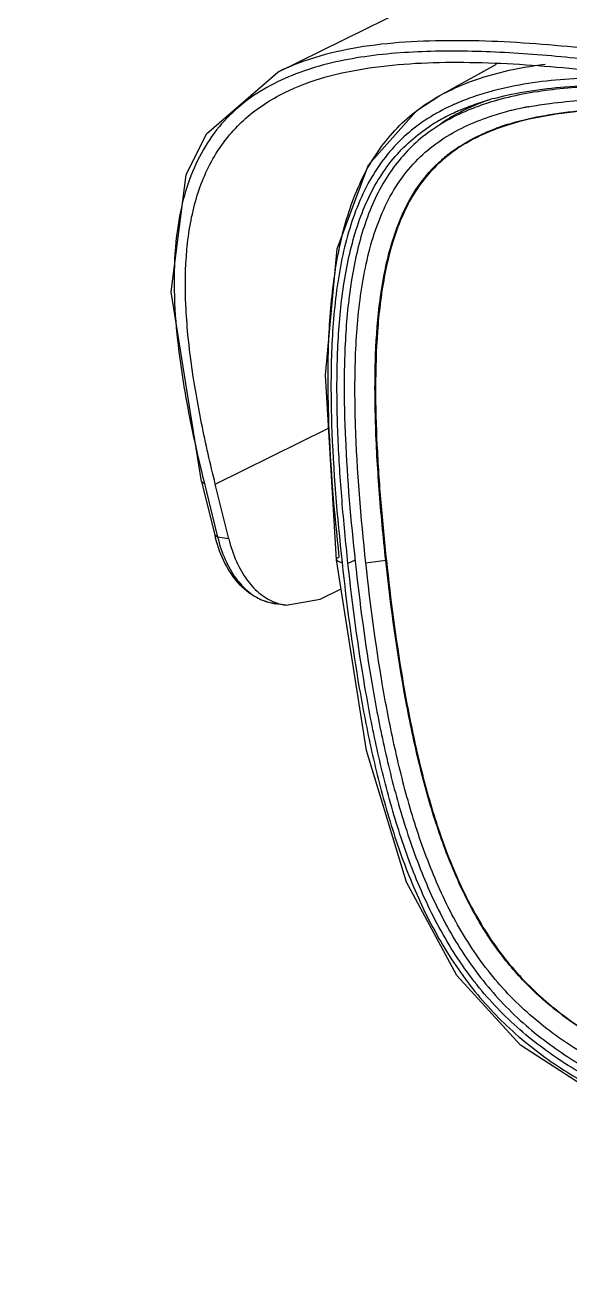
# Model space of a CAD drawing. Header units: metres. Extents: x 420822 to 421453, y 1458172 to 1458620.
# Drawn here: x 420943.519 to 420943.784, y 1458432.615 to 1458433.225 of the extents above; entities that cross this region are included whole.
import ezdxf

# ---------------------------------------------------------------- set-up
doc = ezdxf.new("R2010")
doc.units = ezdxf.units.M
doc.header["$MEASUREMENT"] = 0
for name, color, linetype in [('ASSEM_MEMBER_1', 7, 'CONTINUOUS'), ('BUILDING', 230, 'CONTINUOUS'), ('Standard', 7, 'CONTINUOUS')]:
    doc.layers.add(name, color=color, linetype=linetype)

# ---------------------------------------------------------------- blocks, each defined once
blk = doc.blocks.new('CCTV')
at = {"layer": 'ASSEM_MEMBER_1', "color": 7, "linetype": 'Continuous'}
for p, q in [((-5.5435, 14.9279), (-2.9342, 16.2121)), ((-5.2279, 14.882), (-5.1174, 14.9433)), ((-5.228, 14.882), (-5.2279, 14.882)), ((-5.1612, 14.8626), (-5.1448, 14.8697)), ((-5.1975, 14.7778), (-5.197, 14.7781)), ((-5.1975, 14.7777), (-5.197, 14.7781)), ((-5.6652, 14.1257), (-5.4445, 14.2343)), ((-5.6921, 14.131), (-5.6865, 14.1271)), ((-5.6921, 14.131), (-5.6663, 14.0263)), ((-5.6877, 14.1319), (-5.6607, 14.0224)), ((-5.6874, 14.1319), (-5.6865, 14.1271)), ((-5.6389, 14.0193), (-5.6652, 14.1257)), ((-5.6607, 14.0224), (-5.6663, 14.0263)), ((-5.6389, 14.0193), (-5.6607, 14.0224)), ((-5.3931, 13.9777), (-5.4068, 13.9713)), ((-5.3324, 13.9775), (-5.3332, 13.9771)), ((-5.3332, 13.9771), (-5.372, 13.9718)), ((-5.461, 13.9018), (-5.4202, 13.9219)), ((-5.5272, 13.8897), (-5.5486, 13.8927)), ((-5.5272, 13.8898), (-5.461, 13.9018))]:
    blk.add_line(p, q, dxfattribs=at)
for points in [[(-5.6921, 14.131), (-5.7509, 14.4997), (-5.7216, 14.7281), (-5.6825, 14.8075), (-5.5434, 14.9279)], [(-5.4291, 13.9783), (-5.4508, 14.338), (-5.4277, 14.5837), (-5.3669, 14.747), (-5.2726, 14.8531), (-5.2279, 14.882)], [(-4.266, 12.7535), (-4.6484, 12.8287), (-4.8963, 12.9202), (-5.0711, 13.0335), (-5.1947, 13.1689), (-5.2928, 13.3508), (-5.3707, 13.6073), (-5.4291, 13.9783)]]:
    blk.add_lwpolyline(points, dxfattribs=at)
for centre, radius, start, end in [((-4.9919, 14.3846), 0.5237, 105.6737, 109.6493), ((-4.9785, 14.3385), 0.5716, 105.1473, 105.7205), ((-4.9756, 14.328), 0.5825, 104.8531, 105.1482), ((-5.0139, 14.4463), 0.4581, 109.6552, 113.9376), ((-5.0036, 14.4953), 0.3997, 113.2207, 118.0741), ((-5.0092, 14.4619), 0.4244, 110.7463, 115.352), ((-4.9778, 14.5475), 0.3655, 119.6136, 120.1851), ((-4.9832, 14.4479), 0.4513, 109.5568, 113.2311), ((-4.9859, 14.4002), 0.4904, 106.7403, 110.7404), ((-4.9763, 14.3348), 0.5611, 105.1749, 105.74), ((-4.9722, 14.3565), 0.5362, 106.195, 106.7905), ((-4.9684, 14.3431), 0.5501, 105.5639, 106.1948), ((-4.9386, 14.2337), 0.6373, 101.31, 103.0989), ((-4.9292, 14.1873), 0.6846, 100.57, 101.3214), ((-5.0521, 14.5248), 0.356, 120.0376, 123.0931), ((-5.0449, 14.5124), 0.3702, 118.8433, 120.0486), ((-5.0229, 14.5313), 0.3589, 118.064, 124.5161), ((-5.0287, 14.503), 0.3789, 115.3437, 121.3593), ((-5.0326, 14.4896), 0.3961, 113.9554, 118.7983), ((-4.9781, 14.3818), 0.4839, 107.9576, 108.3769), ((-4.9639, 14.3364), 0.5315, 103.964, 107.8993), ((-4.9481, 14.275), 0.5949, 103.11, 104.0184), ((-5.0461, 14.532), 0.3452, 121.4051, 124.564), ((-4.9806, 14.4471), 0.3946, 110.4816, 116.1081), ((-4.9614, 14.397), 0.4497, 107.4052, 110.5303), ((-4.9598, 14.3925), 0.453, 107.4277, 110.5273), ((-5.019, 14.5194), 0.314, 122.8736, 124.5485), ((-5.0022, 14.511), 0.3291, 117.6393, 124.5369), ((-5.0291, 14.5336), 0.2966, 125.6457, 131.196), ((-5.0228, 14.525), 0.3072, 124.6493, 125.6596), ((-5.0225, 14.5246), 0.3064, 124.614, 125.627), ((-5.0189, 14.5193), 0.3128, 122.8836, 124.6112), ((-5.206, 14.5477), 0.538, 168.3604, 172.1652), ((-5.3779, 14.0974), 0.297, 193.8418, 195.0355), ((-5.5348, 13.9908), 0.099, 249.3328, 261.9926), ((-5.5136, 13.9873), 0.0985, 250.6865, 262.0185)]:
    blk.add_arc(centre, radius, start, end, dxfattribs=at)
for points, knots in [([(-4.7912, 14.955), (-4.858, 14.9644), (-4.99, 14.9804), (-5.1547, 14.9905), (-5.283, 14.9879), (-5.4032, 14.9765), (-5.4912, 14.9536), (-5.5434, 14.9279)], [0, 0, 0, 0, 0.265636, 0.524008, 0.649155, 0.770787, 1, 1, 1, 1]), ([(-4.7976, 14.9346), (-4.8472, 14.9415), (-4.9455, 14.9539), (-5.0919, 14.9666), (-5.2348, 14.9704), (-5.372, 14.9616), (-5.4805, 14.9374), (-5.5582, 14.9033), (-5.61, 14.8701), (-5.6545, 14.828), (-5.7031, 14.7596), (-5.7243, 14.6983), (-5.733, 14.6562)], [0, 0, 0, 0, 0.138544, 0.274587, 0.407015, 0.534363, 0.654796, 0.712423, 0.768696, 0.82448, 0.880975, 1, 1, 1, 1]), ([(-5.53, 14.888), (-5.4788, 14.9132), (-5.3923, 14.9352), (-5.2743, 14.9461), (-5.1483, 14.9483), (-4.9866, 14.9382), (-4.857, 14.9224), (-4.7914, 14.9132)], [0, 0, 0, 0, 0.229031, 0.350684, 0.475938, 0.734356, 1, 1, 1, 1]), ([(-5.2279, 14.882), (-5.2122, 14.8907), (-5.1473, 14.9211), (-5.0764, 14.9365), (-5.0231, 14.9433)], [0, 0, 0, 0, 0.249577, 1, 1, 1, 1]), ([(-4.8395, 14.9168), (-4.888, 14.918), (-4.9838, 14.9168), (-5.0793, 14.9032), (-5.1249, 14.8911)], [0, 0, 0, 0, 0.506452, 1, 1, 1, 1]), ([(-5.6652, 14.1257), (-5.6749, 14.1649), (-5.6926, 14.2427), (-5.713, 14.3587), (-5.7243, 14.4719), (-5.7234, 14.5802), (-5.7063, 14.681), (-5.6686, 14.77), (-5.6086, 14.8415), (-5.5571, 14.8746), (-5.53, 14.888)], [0, 0, 0, 0, 0.144308, 0.285163, 0.421099, 0.550399, 0.671461, 0.784233, 0.891965, 1, 1, 1, 1]), ([(-5.4238, 13.9841), (-5.4332, 14.0706), (-5.4442, 14.2003), (-5.4467, 14.3725), (-5.4394, 14.4983), (-5.4192, 14.6189), (-5.3861, 14.7126), (-5.3471, 14.7776), (-5.3124, 14.8195), (-5.2725, 14.8546), (-5.2431, 14.8736), (-5.228, 14.882)], [0, 0, 0, 0, 0.26924, 0.40186, 0.53211, 0.658506, 0.778911, 0.836444, 0.892192, 0.946545, 1, 1, 1, 1]), ([(-5.1232, 14.8763), (-5.1006, 14.8825), (-5.0544, 14.892), (-4.9597, 14.9028), (-4.8877, 14.9039), (-4.8396, 14.9027)], [0, 0, 0, 0, 0.245712, 0.494446, 1, 1, 1, 1]), ([(-4.6394, 14.8875), (-4.68, 14.8917), (-4.7609, 14.8985), (-4.8817, 14.9023), (-5.0006, 14.8968), (-5.0785, 14.8835), (-5.116, 14.873)], [0, 0, 0, 0, 0.255569, 0.508041, 0.75648, 1, 1, 1, 1]), ([(-5.1997, 14.8651), (-5.2156, 14.858), (-5.2464, 14.842), (-5.2891, 14.8113), (-5.3269, 14.7735), (-5.3703, 14.713), (-5.4002, 14.6412), (-5.4194, 14.5642), (-5.4332, 14.4813), (-5.4408, 14.3736), (-5.4394, 14.1964), (-5.4281, 14.0625), (-5.4184, 13.9729)], [0, 0, 0, 0, 0.052919, 0.106048, 0.160062, 0.215629, 0.332892, 0.394809, 0.458433, 0.589593, 0.724393, 1, 1, 1, 1]), ([(-5.1935, 14.8516), (-5.1882, 14.854), (-5.167, 14.8629), (-5.1451, 14.8702), (-5.1285, 14.8749)], [0, 0, 0, 0, 0.249434, 1, 1, 1, 1]), ([(-5.0959, 14.8261), (-5.0748, 14.8327), (-5.0299, 14.8435), (-4.9315, 14.8569), (-4.8542, 14.8582), (-4.8011, 14.8568)], [0, 0, 0, 0, 0.222842, 0.46459, 1, 1, 1, 1]), ([(-5.0548, 14.8603), (-5.0412, 14.8628), (-4.9863, 14.8714), (-4.9307, 14.8747), (-4.8889, 14.8754)], [0, 0, 0, 0, 0.247493, 1, 1, 1, 1]), ([(-5.372, 13.9718), (-5.3817, 14.0611), (-5.393, 14.1947), (-5.394, 14.3715), (-5.3858, 14.479), (-5.3707, 14.5616), (-5.3496, 14.6378), (-5.3162, 14.708), (-5.2674, 14.7638), (-5.2121, 14.8079), (-5.1637, 14.8301), (-5.1307, 14.8411)], [0, 0, 0, 0, 0.275428, 0.410317, 0.541685, 0.60539, 0.667289, 0.784062, 0.839368, 0.893336, 1, 1, 1, 1]), ([(-4.9257, 14.8535), (-4.9547, 14.8516), (-5.0119, 14.8457), (-5.0683, 14.8333), (-5.0955, 14.8247)], [0, 0, 0, 0, 0.503918, 1, 1, 1, 1]), ([(-5.4068, 13.9713), (-5.4112, 14.0121), (-5.4191, 14.0936), (-5.427, 14.2155), (-5.4294, 14.3359), (-5.4242, 14.4538), (-5.4106, 14.5492), (-5.3916, 14.6214), (-5.373, 14.6718), (-5.3491, 14.7182), (-5.3199, 14.7594), (-5.2857, 14.7947), (-5.2598, 14.8143), (-5.2464, 14.823)], [0, 0, 0, 0, 0.135926, 0.270674, 0.403701, 0.534116, 0.66042, 0.721452, 0.780691, 0.837955, 0.893319, 0.947148, 1, 1, 1, 1]), ([(-5.2419, 14.8162), (-5.2548, 14.8073), (-5.2798, 14.7873), (-5.3125, 14.7516), (-5.3403, 14.7102), (-5.3707, 14.6476), (-5.3958, 14.56), (-5.4108, 14.4486), (-5.4154, 14.3327), (-5.4119, 14.1741), (-5.4015, 14.0546), (-5.3928, 13.9747)], [0, 0, 0, 0, 0.052877, 0.106833, 0.162384, 0.219886, 0.340326, 0.466709, 0.597032, 0.729871, 1, 1, 1, 1]), ([(-5.155, 14.8026), (-5.1521, 14.804), (-5.1403, 14.8096), (-5.1283, 14.8146), (-5.1191, 14.8181)], [0, 0, 0, 0, 0.245507, 1, 1, 1, 1]), ([(-5.1894, 14.7832), (-5.1867, 14.7849), (-5.1755, 14.7919), (-5.1639, 14.7982), (-5.155, 14.8026)], [0, 0, 0, 0, 0.246265, 1, 1, 1, 1]), ([(-5.201, 14.7736), (-5.213, 14.765), (-5.2361, 14.7457), (-5.2661, 14.7112), (-5.2908, 14.6711), (-5.3105, 14.6266), (-5.3256, 14.5787), (-5.3407, 14.5109), (-5.351, 14.4221), (-5.3542, 14.3131), (-5.3511, 14.2019), (-5.3435, 14.0896), (-5.3362, 14.0146), (-5.3321, 13.977)], [0, 0, 0, 0, 0.052771, 0.106758, 0.162543, 0.220365, 0.280107, 0.341505, 0.468119, 0.598334, 0.730838, 0.864883, 1, 1, 1, 1]), ([(-5.3332, 13.9771), (-5.3382, 14.0231), (-5.3467, 14.1122), (-5.3541, 14.2415), (-5.3549, 14.3606), (-5.3481, 14.4678), (-5.3325, 14.5615), (-5.3077, 14.641), (-5.2728, 14.7068), (-5.2414, 14.742), (-5.2244, 14.7568)], [0, 0, 0, 0, 0.170668, 0.330679, 0.47803, 0.61054, 0.726809, 0.827901, 0.916808, 1, 1, 1, 1]), ([(-5.739, 14.621), (-5.7433, 14.5902), (-5.7472, 14.5262), (-5.744, 14.4623), (-5.7411, 14.4297)], [0, 0, 0, 0, 0.48763, 1, 1, 1, 1]), ([(-5.7411, 14.4297), (-5.7404, 14.4218), (-5.7372, 14.3898), (-5.7329, 14.3579), (-5.7292, 14.334)], [0, 0, 0, 0, 0.247022, 1, 1, 1, 1]), ([(-5.7292, 14.334), (-5.7266, 14.3172), (-5.715, 14.2495), (-5.7001, 14.1823), (-5.6877, 14.1319)], [0, 0, 0, 0, 0.246057, 1, 1, 1, 1]), ([(-5.5486, 13.8927), (-5.562, 13.8946), (-5.589, 13.904), (-5.6228, 13.9324), (-5.6489, 13.9724), (-5.6602, 14.0036), (-5.6647, 14.0203)], [0, 0, 0, 0, 0.223132, 0.457902, 0.715095, 1, 1, 1, 1]), ([(-5.6607, 14.0224), (-5.657, 14.0075), (-5.6477, 13.9795), (-5.6273, 13.9427), (-5.6014, 13.9146), (-5.5804, 13.9022), (-5.5697, 13.8981)], [0, 0, 0, 0, 0.28938, 0.550659, 0.78518, 1, 1, 1, 1]), ([(-5.639, 14.0194), (-5.6352, 14.0043), (-5.6259, 13.9758), (-5.605, 13.9386), (-5.5786, 13.9103), (-5.557, 13.8982), (-5.5461, 13.8943)], [0, 0, 0, 0, 0.290156, 0.551457, 0.785513, 1, 1, 1, 1]), ([(-5.4291, 13.9783), (-5.4292, 13.9794), (-5.4281, 13.9812), (-5.426, 13.9828), (-5.4246, 13.9837), (-5.4238, 13.9841)], [0, 0, 0, 0, 0.401711, 0.678271, 1, 1, 1, 1]), ([(-5.4184, 13.9729), (-5.4198, 13.9731), (-5.4224, 13.9736), (-5.4262, 13.9748), (-5.4289, 13.9767), (-5.4291, 13.9783)], [0, 0, 0, 0, 0.335772, 0.623963, 1, 1, 1, 1]), ([(-5.4184, 13.9729), (-5.4095, 13.8911), (-5.3933, 13.7681), (-5.3618, 13.6052), (-5.331, 13.4831), (-5.2905, 13.3629), (-5.2371, 13.2476), (-5.1681, 13.1426), (-5.0839, 13.0537), (-4.9893, 12.9834), (-4.8897, 12.9291), (-4.7882, 12.8872), (-4.6532, 12.8434), (-4.4835, 12.8042), (-4.347, 12.7822), (-4.2791, 12.7727)], [0, 0, 0, 0, 0.132681, 0.199766, 0.26743, 0.335631, 0.404014, 0.471646, 0.53729, 0.600293, 0.660889, 0.719652, 0.777125, 0.889551, 1, 1, 1, 1]), ([(-4.2807, 12.7867), (-4.3474, 12.796), (-4.4817, 12.8177), (-4.6487, 12.856), (-4.7818, 12.8987), (-4.8822, 12.9395), (-4.9811, 12.9925), (-5.0755, 13.0617), (-5.1598, 13.1497), (-5.2285, 13.2544), (-5.2812, 13.3691), (-5.321, 13.4883), (-5.3512, 13.6091), (-5.3821, 13.7697), (-5.398, 13.8907), (-5.4068, 13.9713)], [0, 0, 0, 0, 0.109883, 0.221828, 0.279122, 0.337789, 0.398427, 0.461711, 0.527911, 0.596169, 0.664961, 0.733311, 0.800929, 0.867847, 1, 1, 1, 1]), ([(-5.3928, 13.9747), (-5.3841, 13.8946), (-5.3683, 13.7742), (-5.3376, 13.6145), (-5.3077, 13.4944), (-5.2682, 13.3758), (-5.2244, 13.2805), (-5.1813, 13.2088), (-5.133, 13.1424), (-5.0636, 13.07), (-4.9696, 13.0015), (-4.8712, 12.9491), (-4.7713, 12.9086), (-4.6389, 12.8663), (-4.4728, 12.8282), (-4.3392, 12.8068), (-4.2729, 12.7975)], [0, 0, 0, 0, 0.132166, 0.199088, 0.266707, 0.335058, 0.403859, 0.438184, 0.472186, 0.538372, 0.601627, 0.662234, 0.72088, 0.778162, 0.890107, 1, 1, 1, 1]), ([(-4.2756, 12.8225), (-4.3406, 12.8316), (-4.4713, 12.8527), (-4.634, 12.8896), (-4.7637, 12.9304), (-4.8616, 12.9694), (-4.9582, 13.0199), (-5.0506, 13.0861), (-5.1333, 13.1711), (-5.2, 13.2732), (-5.2509, 13.3851), (-5.2892, 13.5013), (-5.3182, 13.619), (-5.3481, 13.7754), (-5.3635, 13.8934), (-5.372, 13.9718)], [0, 0, 0, 0, 0.109969, 0.22194, 0.279202, 0.337788, 0.398295, 0.461446, 0.527589, 0.595903, 0.664753, 0.733137, 0.800784, 0.86774, 1, 1, 1, 1]), ([(-4.2615, 12.8573), (-4.3394, 12.8682), (-4.4902, 12.8931), (-4.6724, 12.9385), (-4.8056, 12.9871), (-4.895, 13.029), (-4.9748, 13.0783), (-5.0447, 13.1353), (-5.105, 13.2013), (-5.1565, 13.2782), (-5.2005, 13.3671), (-5.2382, 13.4686), (-5.2696, 13.5821), (-5.3054, 13.7523), (-5.3233, 13.8856), (-5.3332, 13.9771)], [0, 0, 0, 0, 0.135017, 0.261963, 0.321501, 0.377898, 0.431135, 0.482048, 0.532087, 0.583946, 0.640206, 0.70192, 0.769431, 0.842169, 1, 1, 1, 1]), ([(-5.3321, 13.977), (-5.3238, 13.9004), (-5.3088, 13.7852), (-5.2798, 13.6324), (-5.2518, 13.5174), (-5.2148, 13.4038), (-5.1656, 13.2943), (-5.1006, 13.1945), (-5.0192, 13.1123), (-4.9285, 13.0487), (-4.8339, 13.0004), (-4.7383, 12.963), (-4.6426, 12.9333), (-4.547, 12.9092), (-4.4204, 12.8828), (-4.3251, 12.8675), (-4.2616, 12.8586)], [0, 0, 0, 0, 0.132355, 0.199347, 0.26702, 0.335431, 0.404332, 0.472695, 0.538778, 0.601798, 0.662183, 0.720699, 0.777934, 0.834266, 0.889953, 1, 1, 1, 1])]:
    blk.add_open_spline(points, degree=3, knots=knots, dxfattribs=at)
blk.add_open_spline([(-5.1543, 14.8014), (-5.1661, 14.7956), (-5.1777, 14.7891), (-5.1887, 14.782)], degree=3, dxfattribs=at)

msp = doc.modelspace()

# ---------------------------------------------------------------- hatches: boundary and pattern name
at = {"layer": 'BUILDING'}
h = msp.add_hatch(color=172, dxfattribs=at)
h.dxf.hatch_style = 1
h.set_gradient(color1=(0, 0, 204), color2=(255, 255, 0), name='CYLINDER')
h.paths.add_polyline_path([(420978.518, 1458475.843), (420976.961, 1458449.19), (420945.312, 1458450.837), (420942.85, 1458452.851), (420942.935, 1458454.287), (420917.336, 1458455.499), (420918.52, 1458478.917), (420952.308, 1458477.074), (420953.236, 1458477.708), (420953.375, 1458479.675), (420962.027, 1458480.342), (420966.848, 1458480.022), (420966.897, 1458476.549)])
h.paths.add_polyline_path([(421075.349, 1458478.061), (421077.671, 1458478.029), (421077.64, 1458475.772), (421075.347, 1458475.713)])
h.paths.add_polyline_path([(421138.169, 1458479.125), (421137.834, 1458474.226), (421147.812, 1458473.676), (421148.111, 1458478.591)])
h.paths.add_polyline_path([(421054.387, 1458432.55), (421057.471, 1458432.328), (421057.328, 1458429.249), (421054.207, 1458429.338)])
h.paths.add_polyline_path([(421030.689, 1458413.843), (421036.759, 1458413.164), (421036.429, 1458410.672), (421030.419, 1458411.454)])
h.paths.add_polyline_path([(421018.386, 1458408.231), (421019.656, 1458407.662), (421018.379, 1458404.095), (421017.073, 1458404.61)])
h.paths.add_polyline_path([(420924.109, 1458397.421), (420923.894, 1458394.317), (420933.901, 1458393.725), (420934.037, 1458396.829)], flags=17)
h.paths.add_polyline_path([(420917.51, 1458397.875), (420922.613, 1458397.523), (420922.338, 1458394.494), (420917.349, 1458394.807)], flags=17)
h.paths.add_polyline_path([(420921.819, 1458386.514), (420924.26, 1458386.239), (420924.011, 1458384.016), (420921.554, 1458384.261)])
h.paths.add_polyline_path([(420916.96, 1458386.207), (420919.083, 1458386.02), (420918.942, 1458384.468), (420916.809, 1458384.686)])
h.paths.add_polyline_path([(420912.6, 1458357.489), (420917.842, 1458357.07), (420917.558, 1458354.36), (420920.171, 1458354.333), (420921.08, 1458363.463), (420922.026, 1458375.5), (420919.477, 1458375.802), (420914.279, 1458376.169)])
h.paths.add_polyline_path([(420908.824, 1458375.299), (420912.138, 1458374.936), (420911.82, 1458371.572), (420908.515, 1458371.884)])
h.paths.add_polyline_path([(420942.665, 1458364.516), (420942.184, 1458360.738), (420958.977, 1458358.7), (420958.317, 1458353.706), (420971.091, 1458352.147), (420972.13, 1458360.978)])
h.paths.add_polyline_path([(420990.243, 1458343.259), (420996.501, 1458343.075), (420996.297, 1458336.867), (420990.038, 1458336.997)])
h.paths.add_polyline_path([(421006.439, 1458362.706), (421012.579, 1458362.031), (421011.219, 1458343.772), (421008.07405, 1458344.11774), (421007.832, 1458340.868), (421004.882, 1458341.307)])
edge = h.paths.add_edge_path()
edge.add_line((420946.328, 1458424.099), (420946.137, 1458420.471))
edge.add_line((420942.694, 1458424.202), (420946.328, 1458424.099))
edge.add_line((420942.503, 1458420.574), (420946.137, 1458420.471))
edge.add_line((420942.694, 1458424.202), (420942.503, 1458420.574))
edge.add_line((420916.96, 1458386.207), (420921.73344, 1458385.78654))
edge.add_line((420918.942, 1458384.468), (420921.554, 1458384.261))

# ---------------------------------------------------------------- block references
at = {"layer": 'Standard', "xscale": 0.25, "yscale": 0.25, "zscale": 0.25}
msp.add_blockref('CCTV', (420945.02807, 1458429.47028, 7.659), dxfattribs=at)

doc.saveas('drawing.dxf')
